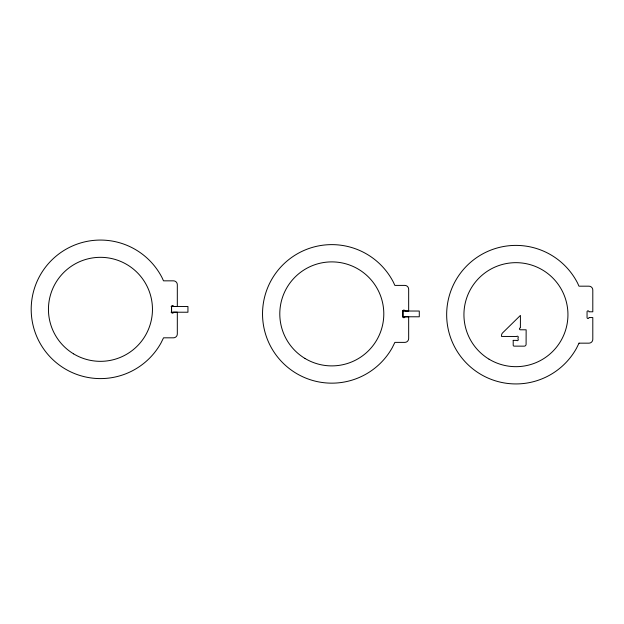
<?xml version="1.0" encoding="UTF-8"?>
<svg xmlns="http://www.w3.org/2000/svg" width="624" height="624" viewBox="0 0 624 624"><rect width="100%" height="100%" fill="white"/><g stroke="black" fill="none" stroke-linecap="round" stroke-linejoin="round"><path stroke-width="0.94" d="M171.561 312.203L171.569 306.446A0.959 0.959 0 0 1 172.528 305.503A0.959 0.959 0 0 1 173.488 306.462L177.317 306.462L177.317 284.677A3.838 3.838 0 0 0 173.488 280.839L163.496 280.839L162.076 277.703A69.264 69.264 0 0 0 57.416 255.06A69.264 69.264 0 0 0 55.63 362.131A69.264 69.264 0 0 0 160.992 342.997L163.543 337.818L173.488 337.818A3.838 3.838 0 0 0 177.317 333.988L177.317 312.211L173.488 312.211A0.959 0.959 0 0 1 172.528 313.17A0.959 0.959 0 0 1 171.569 312.211L171.569 306.462M171.093 306.446L187.941 306.485L187.941 312.234L171.085 312.203M402.901 316.766L402.909 311.009A0.959 0.959 0 0 1 403.868 310.066A0.959 0.959 0 0 1 404.828 311.025L408.665 311.025L408.665 289.24A3.838 3.838 0 0 0 404.828 285.402L394.844 285.402L393.424 282.266A69.264 69.264 0 0 0 288.756 259.623A69.264 69.264 0 0 0 286.97 366.694A69.264 69.264 0 0 0 392.332 347.56L394.883 342.381L404.828 342.381A3.838 3.838 0 0 0 408.665 338.551L408.665 316.774L404.828 316.774A0.959 0.959 0 0 1 403.868 317.733A0.959 0.959 0 0 1 402.909 316.774L402.909 311.025M402.433 311.009L419.281 311.041L419.281 316.797L402.425 316.758M513.209 340.376L513.201 345.259A0.959 0.959 0 0 0 514.067 346.133L524.347 346.156A1.919 1.919 0 0 0 526.094 344.417L526.149 329.8L520.393 329.784A0.959 0.959 0 0 1 519.441 328.825A0.959 0.959 0 0 1 520.4 327.873L520.424 315.409L502.562 332.927A3.838 3.838 0 0 0 501.54 335.369L501.532 336.437L516.649 336.476A0.959 0.959 0 0 1 518.006 336.476A0.959 0.959 0 0 1 518.006 337.834L517.998 339.035A0.959 0.959 0 0 1 517.998 340.392A0.959 0.959 0 0 1 516.641 340.384L513.209 340.376M579.025 343.161L576.467 348.332A69.264 69.264 0 0 1 471.104 367.474A69.264 69.264 0 0 1 472.891 260.395A69.264 69.264 0 0 1 577.559 283.039L578.978 286.182L588.962 286.182A3.838 3.838 0 0 1 592.8 290.012L592.8 311.797L588.962 311.797A0.959 0.959 0 0 0 588.003 310.838A0.959 0.959 0 0 0 587.051 311.797L587.051 317.554A0.959 0.959 0 0 0 588.003 318.505A0.959 0.959 0 0 0 588.962 317.554L592.8 317.554L592.8 339.323A3.838 3.838 0 0 1 588.962 343.161L579.025 343.161M489.044 359.182A52.01 52.01 0 0 0 567.934 315.705A52.01 52.01 0 0 0 490.831 269.123A52.01 52.01 0 0 0 489.044 359.182M304.902 358.402A52.01 52.01 0 0 0 383.791 314.925A52.01 52.01 0 0 0 306.696 268.343A52.01 52.01 0 0 0 304.902 358.402M73.562 353.847A52.01 52.01 0 0 0 152.451 310.362A52.01 52.01 0 0 0 75.356 263.78A52.01 52.01 0 0 0 73.562 353.847"/></g></svg>
